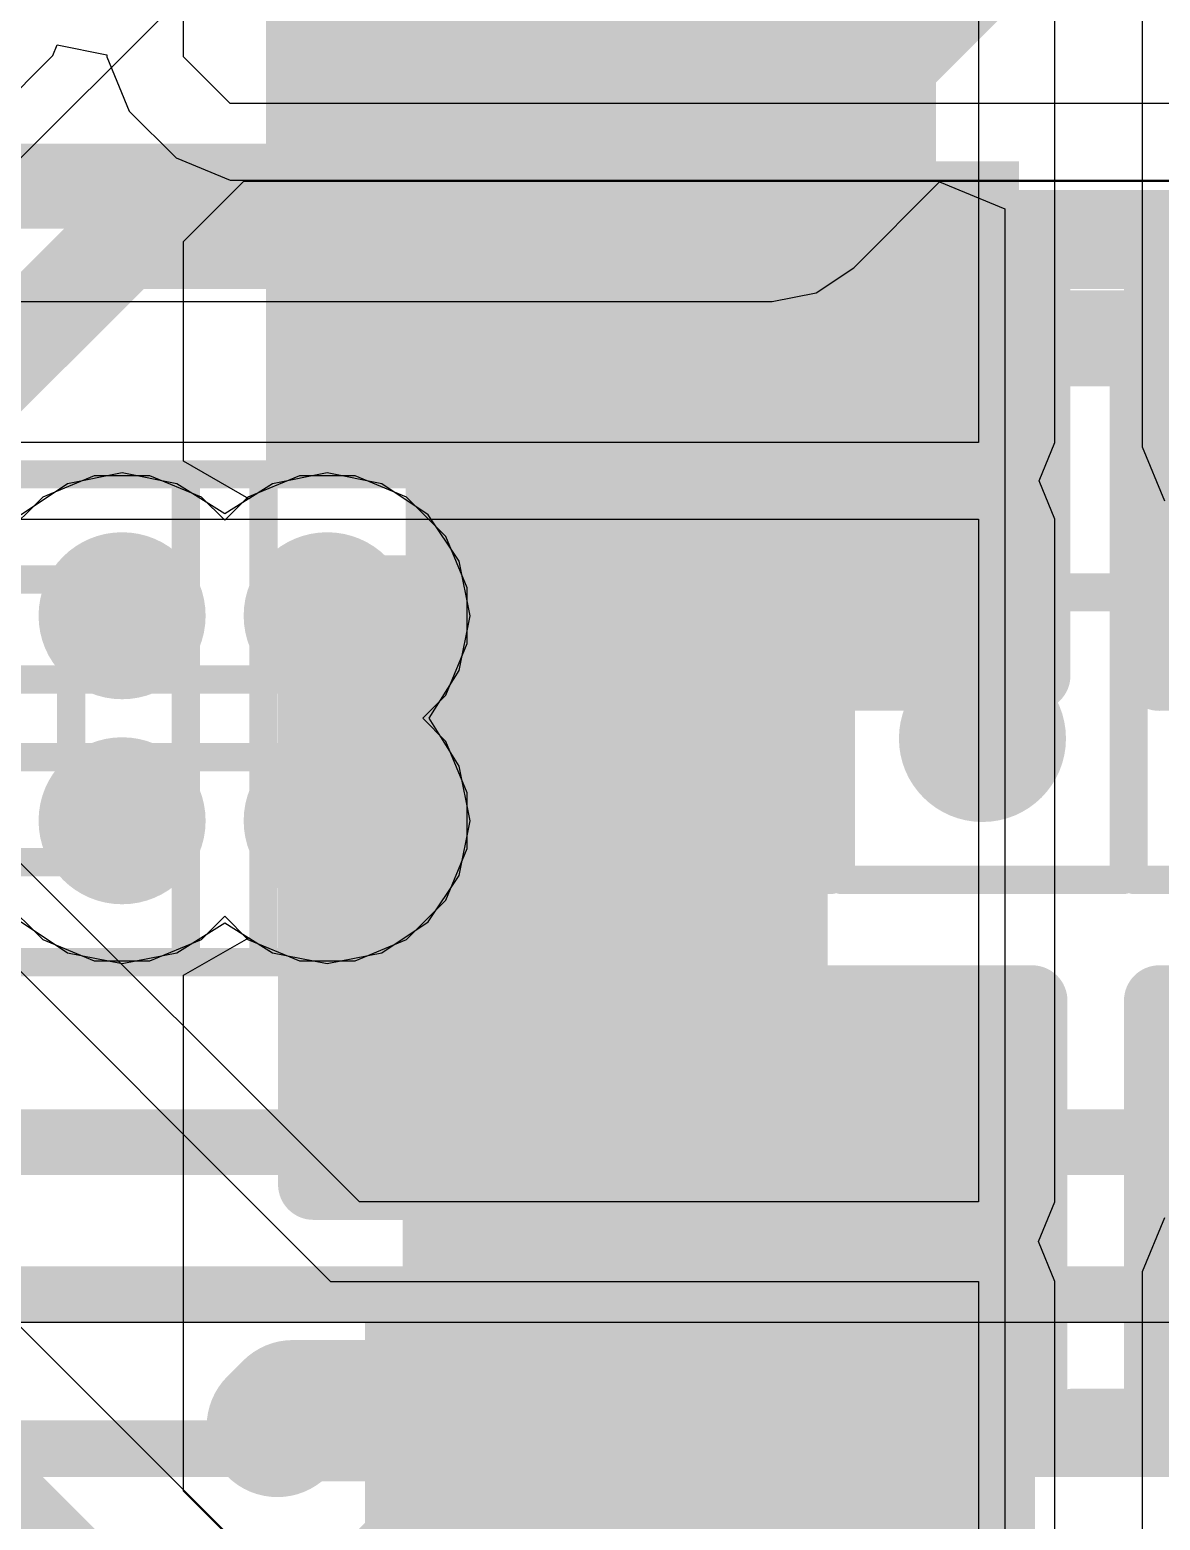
# Model space of a CAD drawing. Header units: inches. Extents: x -6 to 284, y -12 to 154.
# Drawn here: x 43.925 to 45.955, y -2.291 to 0.386 of the extents above; entities that cross this region are included whole.
import ezdxf

# ---------------------------------------------------------------- set-up
doc = ezdxf.new("R2010")
doc.units = ezdxf.units.IN
for name, color, linetype in [('Bottom Layer', 5, 'Continuous'), ('Bottom Overlay', 54, 'Continuous'), ('Bottom Paste', 16, 'Continuous'), ('Bottom Solder', 6, 'Continuous'), ('Drill Drawing', 1, 'Continuous'), ('GND-1', 16, 'Continuous'), ('GND-2', 90, 'Continuous'), ('GND-3', 216, 'Continuous'), ('GND-4', 54, 'Continuous'), ('PWR-1', 156, 'Continuous'), ('PWR-2', 130, 'Continuous'), ('Signal L1', 76, 'Continuous'), ('Signal L2', 6, 'Continuous'), ('Top Layer', 1, 'Continuous'), ('Top Overlay', 2, 'Continuous'), ('Top Paste', 8, 'Continuous'), ('Top Solder', 216, 'Continuous'), ('Via Holes', 16, 'Continuous')]:
    doc.layers.add(name, color=color, linetype=linetype)

# ---------------------------------------------------------------- blocks, each defined once
blk = doc.blocks.new('IND_0806_B_245')
at = {"layer": 'Bottom Layer'}
blk.add_hatch(color=5, dxfattribs=at).paths.add_polyline_path([(0.325, 1), (1.325, 1), (1.325, -1), (0.325, -1)])
at = {"layer": 'Bottom Paste'}
blk.add_hatch(color=16, dxfattribs=at).paths.add_polyline_path([(0.325, 1), (1.325, 1), (1.325, -1), (0.325, -1)])
at = {"layer": 'Bottom Solder'}
blk.add_hatch(color=6, dxfattribs=at).paths.add_polyline_path([(0.2234, 1.1016), (1.4266, 1.1016), (1.4266, -1.1016), (0.2234, -1.1016)])
at = {"layer": 'Bottom Overlay'}
blk.add_lwpolyline([(0.1524, 0.8636, 0.127, 0.127, 0), (-0.127, 0.8636, 0.127, 0.127, 0)], format="xyseb", dxfattribs=at)
for points in [[(-0.1588, 0.8636, 0.0635, 0.0635, 1), (-0.0952, 0.8636, 0.0635, 0.0635, 1)], [(0.1206, 0.8636, 0.0635, 0.0635, 1), (0.1842, 0.8636, 0.0635, 0.0635, 1)]]:
    blk.add_lwpolyline(points, format="xyseb", close=True, dxfattribs=at)
blk = doc.blocks.new('IND_0806_B_246')
at = {"layer": 'Bottom Layer'}
blk.add_hatch(color=5, dxfattribs=at).paths.add_polyline_path([(0.325, 1), (1.325, 1), (1.325, -1), (0.325, -1)])
at = {"layer": 'Bottom Paste'}
blk.add_hatch(color=16, dxfattribs=at).paths.add_polyline_path([(0.325, 1), (1.325, 1), (1.325, -1), (0.325, -1)])
at = {"layer": 'Bottom Solder'}
blk.add_hatch(color=6, dxfattribs=at).paths.add_polyline_path([(0.2234, 1.1016), (1.4266, 1.1016), (1.4266, -1.1016), (0.2234, -1.1016)])
at = {"layer": 'Bottom Overlay'}
blk.add_lwpolyline([(0.1524, -0.8636, 0.127, 0.127, 0), (-0.127, -0.8636, 0.127, 0.127, 0)], format="xyseb", dxfattribs=at)
blk.add_lwpolyline([(0.1206, -0.8636, 0.0635, 0.0635, 1), (0.1842, -0.8636, 0.0635, 0.0635, 1)], format="xyseb", close=True, dxfattribs=at)
blk = doc.blocks.new('C___0603_407')
at = {"layer": 'Top Layer'}
for points in [[(-0.381, 0.4445), (-0.381, -0.4445), (-1.143, -0.4445), (-1.143, 0.4445)], [(1.143, 0.4445), (1.143, -0.4445), (0.381, -0.4445), (0.381, 0.4445)]]:
    blk.add_hatch(color=1, dxfattribs=at).paths.add_polyline_path(points)
at = {"layer": 'Top Paste'}
for points in [[(-0.381, 0.4445), (-0.381, -0.4445), (-1.143, -0.4445), (-1.143, 0.4445)], [(1.143, 0.4445), (1.143, -0.4445), (0.381, -0.4445), (0.381, 0.4445)]]:
    blk.add_hatch(color=8, dxfattribs=at).paths.add_polyline_path(points)
at = {"layer": 'Top Solder'}
for points in [[(-0.321, 0.5045), (-0.321, -0.5045), (-1.203, -0.5045), (-1.203, 0.5045)], [(1.203, 0.5045), (1.203, -0.5045), (0.321, -0.5045), (0.321, 0.5045)]]:
    blk.add_hatch(color=216, dxfattribs=at).paths.add_polyline_path(points)
at = {"layer": 'Top Overlay'}
for points in [[(-1.2446, 0.5334, 0.127, 0.127, 0), (-1.2446, -0.5334, 0.127, 0.127, 0)], [(-1.2446, 0.5334, 0.127, 0.127, 0), (-0.4572, 0.5334, 0.127, 0.127, 0)], [(0.4572, 0.5334, 0.127, 0.127, 0), (1.2446, 0.5334, 0.127, 0.127, 0)], [(1.2446, 0.5334, 0.127, 0.127, 0), (1.2446, -0.5334, 0.127, 0.127, 0)], [(-1.2446, -0.5334, 0.127, 0.127, 0), (-0.4572, -0.5334, 0.127, 0.127, 0)], [(0.4572, -0.5334, 0.127, 0.127, 0), (1.2446, -0.5334, 0.127, 0.127, 0)]]:
    blk.add_lwpolyline(points, format="xyseb", dxfattribs=at)
for points in [[(-1.2764, 0.5334, 0.0635, 0.0635, 1), (-1.2128, 0.5334, 0.0635, 0.0635, 1)], [(-1.2764, 0.5334, 0.0635, 0.0635, 1), (-1.2128, 0.5334, 0.0635, 0.0635, 1)], [(-0.4889, 0.5334, 0.0635, 0.0635, 1), (-0.4254, 0.5334, 0.0635, 0.0635, 1)], [(0.4254, 0.5334, 0.0635, 0.0635, 1), (0.4889, 0.5334, 0.0635, 0.0635, 1)], [(1.2128, 0.5334, 0.0635, 0.0635, 1), (1.2764, 0.5334, 0.0635, 0.0635, 1)], [(1.2128, 0.5334, 0.0635, 0.0635, 1), (1.2764, 0.5334, 0.0635, 0.0635, 1)], [(-1.2764, -0.5334, 0.0635, 0.0635, 1), (-1.2128, -0.5334, 0.0635, 0.0635, 1)], [(-1.2764, -0.5334, 0.0635, 0.0635, 1), (-1.2128, -0.5334, 0.0635, 0.0635, 1)], [(-0.4889, -0.5334, 0.0635, 0.0635, 1), (-0.4254, -0.5334, 0.0635, 0.0635, 1)], [(0.4254, -0.5334, 0.0635, 0.0635, 1), (0.4889, -0.5334, 0.0635, 0.0635, 1)], [(1.2128, -0.5334, 0.0635, 0.0635, 1), (1.2764, -0.5334, 0.0635, 0.0635, 1)], [(1.2128, -0.5334, 0.0635, 0.0635, 1), (1.2764, -0.5334, 0.0635, 0.0635, 1)]]:
    blk.add_lwpolyline(points, format="xyseb", close=True, dxfattribs=at)
blk = doc.blocks.new('C___0603_408')
at = {"layer": 'Top Layer'}
for points in [[(-0.381, 0.4445), (-0.381, -0.4445), (-1.143, -0.4445), (-1.143, 0.4445)], [(1.143, 0.4445), (1.143, -0.4445), (0.381, -0.4445), (0.381, 0.4445)]]:
    blk.add_hatch(color=1, dxfattribs=at).paths.add_polyline_path(points)
at = {"layer": 'Top Paste'}
for points in [[(-0.381, 0.4445), (-0.381, -0.4445), (-1.143, -0.4445), (-1.143, 0.4445)], [(1.143, 0.4445), (1.143, -0.4445), (0.381, -0.4445), (0.381, 0.4445)]]:
    blk.add_hatch(color=8, dxfattribs=at).paths.add_polyline_path(points)
at = {"layer": 'Top Solder'}
for points in [[(-0.321, 0.5045), (-0.321, -0.5045), (-1.203, -0.5045), (-1.203, 0.5045)], [(1.203, 0.5045), (1.203, -0.5045), (0.321, -0.5045), (0.321, 0.5045)]]:
    blk.add_hatch(color=216, dxfattribs=at).paths.add_polyline_path(points)
at = {"layer": 'Top Overlay'}
for points in [[(-0.4572, 0.5334, 0.127, 0.127, 0), (-1.2446, 0.5334, 0.127, 0.127, 0)], [(-1.2446, -0.5334, 0.127, 0.127, 0), (-1.2446, 0.5334, 0.127, 0.127, 0)], [(1.2446, 0.5334, 0.127, 0.127, 0), (0.4572, 0.5334, 0.127, 0.127, 0)], [(1.2446, -0.5334, 0.127, 0.127, 0), (1.2446, 0.5334, 0.127, 0.127, 0)], [(-0.4572, -0.5334, 0.127, 0.127, 0), (-1.2446, -0.5334, 0.127, 0.127, 0)], [(1.2446, -0.5334, 0.127, 0.127, 0), (0.4572, -0.5334, 0.127, 0.127, 0)]]:
    blk.add_lwpolyline(points, format="xyseb", dxfattribs=at)
for points in [[(-1.2764, 0.5334, 0.0635, 0.0635, 1), (-1.2128, 0.5334, 0.0635, 0.0635, 1)], [(-1.2764, 0.5334, 0.0635, 0.0635, 1), (-1.2128, 0.5334, 0.0635, 0.0635, 1)], [(-0.4889, 0.5334, 0.0635, 0.0635, 1), (-0.4254, 0.5334, 0.0635, 0.0635, 1)], [(0.4254, 0.5334, 0.0635, 0.0635, 1), (0.4889, 0.5334, 0.0635, 0.0635, 1)], [(1.2128, 0.5334, 0.0635, 0.0635, 1), (1.2764, 0.5334, 0.0635, 0.0635, 1)], [(1.2128, 0.5334, 0.0635, 0.0635, 1), (1.2764, 0.5334, 0.0635, 0.0635, 1)], [(-1.2764, -0.5334, 0.0635, 0.0635, 1), (-1.2128, -0.5334, 0.0635, 0.0635, 1)], [(-1.2764, -0.5334, 0.0635, 0.0635, 1), (-1.2128, -0.5334, 0.0635, 0.0635, 1)], [(-0.4889, -0.5334, 0.0635, 0.0635, 1), (-0.4254, -0.5334, 0.0635, 0.0635, 1)], [(0.4254, -0.5334, 0.0635, 0.0635, 1), (0.4889, -0.5334, 0.0635, 0.0635, 1)], [(1.2128, -0.5334, 0.0635, 0.0635, 1), (1.2764, -0.5334, 0.0635, 0.0635, 1)], [(1.2128, -0.5334, 0.0635, 0.0635, 1), (1.2764, -0.5334, 0.0635, 0.0635, 1)]]:
    blk.add_lwpolyline(points, format="xyseb", close=True, dxfattribs=at)
blk = doc.blocks.new('C___0603_410')
at = {"layer": 'Top Layer'}
for points in [[(-0.381, 0.4445), (-0.381, -0.4445), (-1.143, -0.4445), (-1.143, 0.4445)], [(1.143, 0.4445), (1.143, -0.4445), (0.381, -0.4445), (0.381, 0.4445)]]:
    blk.add_hatch(color=1, dxfattribs=at).paths.add_polyline_path(points)
at = {"layer": 'Top Paste'}
for points in [[(-0.381, 0.4445), (-0.381, -0.4445), (-1.143, -0.4445), (-1.143, 0.4445)], [(1.143, 0.4445), (1.143, -0.4445), (0.381, -0.4445), (0.381, 0.4445)]]:
    blk.add_hatch(color=8, dxfattribs=at).paths.add_polyline_path(points)
at = {"layer": 'Top Solder'}
for points in [[(-0.321, 0.5045), (-0.321, -0.5045), (-1.203, -0.5045), (-1.203, 0.5045)], [(1.203, 0.5045), (1.203, -0.5045), (0.321, -0.5045), (0.321, 0.5045)]]:
    blk.add_hatch(color=216, dxfattribs=at).paths.add_polyline_path(points)
at = {"layer": 'Top Overlay'}
for points in [[(-0.4572, 0.5334, 0.127, 0.127, 0), (-1.2446, 0.5334, 0.127, 0.127, 0)], [(-1.2446, -0.5334, 0.127, 0.127, 0), (-1.2446, 0.5334, 0.127, 0.127, 0)], [(1.2446, 0.5334, 0.127, 0.127, 0), (0.4572, 0.5334, 0.127, 0.127, 0)], [(1.2446, -0.5334, 0.127, 0.127, 0), (1.2446, 0.5334, 0.127, 0.127, 0)], [(-0.4572, -0.5334, 0.127, 0.127, 0), (-1.2446, -0.5334, 0.127, 0.127, 0)], [(1.2446, -0.5334, 0.127, 0.127, 0), (0.4572, -0.5334, 0.127, 0.127, 0)]]:
    blk.add_lwpolyline(points, format="xyseb", dxfattribs=at)
for points in [[(-1.2764, 0.5334, 0.0635, 0.0635, 1), (-1.2128, 0.5334, 0.0635, 0.0635, 1)], [(-1.2764, 0.5334, 0.0635, 0.0635, 1), (-1.2128, 0.5334, 0.0635, 0.0635, 1)], [(-0.4889, 0.5334, 0.0635, 0.0635, 1), (-0.4254, 0.5334, 0.0635, 0.0635, 1)], [(0.4254, 0.5334, 0.0635, 0.0635, 1), (0.4889, 0.5334, 0.0635, 0.0635, 1)], [(1.2128, 0.5334, 0.0635, 0.0635, 1), (1.2764, 0.5334, 0.0635, 0.0635, 1)], [(1.2128, 0.5334, 0.0635, 0.0635, 1), (1.2764, 0.5334, 0.0635, 0.0635, 1)], [(-1.2764, -0.5334, 0.0635, 0.0635, 1), (-1.2128, -0.5334, 0.0635, 0.0635, 1)], [(-1.2764, -0.5334, 0.0635, 0.0635, 1), (-1.2128, -0.5334, 0.0635, 0.0635, 1)], [(-0.4889, -0.5334, 0.0635, 0.0635, 1), (-0.4254, -0.5334, 0.0635, 0.0635, 1)], [(0.4254, -0.5334, 0.0635, 0.0635, 1), (0.4889, -0.5334, 0.0635, 0.0635, 1)], [(1.2128, -0.5334, 0.0635, 0.0635, 1), (1.2764, -0.5334, 0.0635, 0.0635, 1)], [(1.2128, -0.5334, 0.0635, 0.0635, 1), (1.2764, -0.5334, 0.0635, 0.0635, 1)]]:
    blk.add_lwpolyline(points, format="xyseb", close=True, dxfattribs=at)
blk = doc.blocks.new('C___0603_411')
at = {"layer": 'Top Layer'}
for points in [[(-0.381, 0.4445), (-0.381, -0.4445), (-1.143, -0.4445), (-1.143, 0.4445)], [(1.143, 0.4445), (1.143, -0.4445), (0.381, -0.4445), (0.381, 0.4445)]]:
    blk.add_hatch(color=1, dxfattribs=at).paths.add_polyline_path(points)
at = {"layer": 'Top Paste'}
for points in [[(-0.381, 0.4445), (-0.381, -0.4445), (-1.143, -0.4445), (-1.143, 0.4445)], [(1.143, 0.4445), (1.143, -0.4445), (0.381, -0.4445), (0.381, 0.4445)]]:
    blk.add_hatch(color=8, dxfattribs=at).paths.add_polyline_path(points)
at = {"layer": 'Top Solder'}
for points in [[(-0.321, 0.5045), (-0.321, -0.5045), (-1.203, -0.5045), (-1.203, 0.5045)], [(1.203, 0.5045), (1.203, -0.5045), (0.321, -0.5045), (0.321, 0.5045)]]:
    blk.add_hatch(color=216, dxfattribs=at).paths.add_polyline_path(points)
at = {"layer": 'Top Overlay'}
for points in [[(-1.2446, 0.5334, 0.127, 0.127, 0), (-1.2446, -0.5334, 0.127, 0.127, 0)], [(-1.2446, 0.5334, 0.127, 0.127, 0), (-0.4572, 0.5334, 0.127, 0.127, 0)], [(0.4572, 0.5334, 0.127, 0.127, 0), (1.2446, 0.5334, 0.127, 0.127, 0)], [(1.2446, 0.5334, 0.127, 0.127, 0), (1.2446, -0.5334, 0.127, 0.127, 0)], [(-1.2446, -0.5334, 0.127, 0.127, 0), (-0.4572, -0.5334, 0.127, 0.127, 0)], [(0.4572, -0.5334, 0.127, 0.127, 0), (1.2446, -0.5334, 0.127, 0.127, 0)]]:
    blk.add_lwpolyline(points, format="xyseb", dxfattribs=at)
for points in [[(-1.2764, 0.5334, 0.0635, 0.0635, 1), (-1.2128, 0.5334, 0.0635, 0.0635, 1)], [(-1.2764, 0.5334, 0.0635, 0.0635, 1), (-1.2128, 0.5334, 0.0635, 0.0635, 1)], [(-0.4889, 0.5334, 0.0635, 0.0635, 1), (-0.4254, 0.5334, 0.0635, 0.0635, 1)], [(0.4254, 0.5334, 0.0635, 0.0635, 1), (0.4889, 0.5334, 0.0635, 0.0635, 1)], [(1.2128, 0.5334, 0.0635, 0.0635, 1), (1.2764, 0.5334, 0.0635, 0.0635, 1)], [(1.2128, 0.5334, 0.0635, 0.0635, 1), (1.2764, 0.5334, 0.0635, 0.0635, 1)], [(-1.2764, -0.5334, 0.0635, 0.0635, 1), (-1.2128, -0.5334, 0.0635, 0.0635, 1)], [(-1.2764, -0.5334, 0.0635, 0.0635, 1), (-1.2128, -0.5334, 0.0635, 0.0635, 1)], [(-0.4889, -0.5334, 0.0635, 0.0635, 1), (-0.4254, -0.5334, 0.0635, 0.0635, 1)], [(0.4254, -0.5334, 0.0635, 0.0635, 1), (0.4889, -0.5334, 0.0635, 0.0635, 1)], [(1.2128, -0.5334, 0.0635, 0.0635, 1), (1.2764, -0.5334, 0.0635, 0.0635, 1)], [(1.2128, -0.5334, 0.0635, 0.0635, 1), (1.2764, -0.5334, 0.0635, 0.0635, 1)]]:
    blk.add_lwpolyline(points, format="xyseb", close=True, dxfattribs=at)
blk = doc.blocks.new('C___0603_B_439')
at = {"layer": 'Bottom Layer'}
blk.add_hatch(color=5, dxfattribs=at).paths.add_polyline_path([(-1.143, -0.4445), (-1.143, 0.4445), (-0.381, 0.4445), (-0.381, -0.4445)])
at = {"layer": 'Bottom Paste'}
blk.add_hatch(color=16, dxfattribs=at).paths.add_polyline_path([(-1.143, -0.4445), (-1.143, 0.4445), (-0.381, 0.4445), (-0.381, -0.4445)])
at = {"layer": 'Bottom Solder'}
blk.add_hatch(color=6, dxfattribs=at).paths.add_polyline_path([(-1.203, -0.5045), (-1.203, 0.5045), (-0.321, 0.5045), (-0.321, -0.5045)])
at = {"layer": 'Bottom Overlay'}
for points in [[(-1.2446, 0.5334, 0.127, 0.127, 0), (-0.4572, 0.5334, 0.127, 0.127, 0)], [(-1.2446, -0.5334, 0.127, 0.127, 0), (-1.2446, 0.5334, 0.127, 0.127, 0)], [(-1.2446, -0.5334, 0.127, 0.127, 0), (-0.4572, -0.5334, 0.127, 0.127, 0)]]:
    blk.add_lwpolyline(points, format="xyseb", dxfattribs=at)
for points in [[(-1.2764, 0.5334, 0.0635, 0.0635, 1), (-1.2128, 0.5334, 0.0635, 0.0635, 1)], [(-1.2764, 0.5334, 0.0635, 0.0635, 1), (-1.2128, 0.5334, 0.0635, 0.0635, 1)], [(-0.4889, 0.5334, 0.0635, 0.0635, 1), (-0.4254, 0.5334, 0.0635, 0.0635, 1)], [(-1.2764, -0.5334, 0.0635, 0.0635, 1), (-1.2128, -0.5334, 0.0635, 0.0635, 1)], [(-1.2764, -0.5334, 0.0635, 0.0635, 1), (-1.2128, -0.5334, 0.0635, 0.0635, 1)], [(-0.4889, -0.5334, 0.0635, 0.0635, 1), (-0.4254, -0.5334, 0.0635, 0.0635, 1)]]:
    blk.add_lwpolyline(points, format="xyseb", close=True, dxfattribs=at)

msp = doc.modelspace()

# ---------------------------------------------------------------- hatches: boundary and pattern name
at = {"layer": 'Bottom Layer'}
h = msp.add_hatch(color=5, dxfattribs=at)
edge = h.paths.add_edge_path()
edge.add_arc((44.0906, -0.6667), 0.15, 0, 360)
h = msp.add_hatch(color=5, dxfattribs=at)
edge = h.paths.add_edge_path()
edge.add_arc((44.4589, -0.6667), 0.15, 0, 360)
h = msp.add_hatch(color=5, dxfattribs=at)
edge = h.paths.add_edge_path()
edge.add_arc((44.0906, -1.035), 0.15, 0, 360)
h = msp.add_hatch(color=5, dxfattribs=at)
edge = h.paths.add_edge_path()
edge.add_arc((44.4589, -1.035), 0.15, 0, 360)
at = {"layer": 'GND-1'}
h = msp.add_hatch(color=16, dxfattribs=at)
edge = h.paths.add_edge_path()
edge.add_arc((45.1101, -0.3617), 0.15, 0, 360)
h = msp.add_hatch(color=16, dxfattribs=at)
edge = h.paths.add_edge_path()
edge.add_arc((45.6356, -0.3617), 0.15, 0, 360)
h = msp.add_hatch(color=16, dxfattribs=at)
edge = h.paths.add_edge_path()
edge.add_arc((44.0906, -0.6667), 0.15, 0, 360)
h = msp.add_hatch(color=16, dxfattribs=at)
edge = h.paths.add_edge_path()
edge.add_arc((44.4589, -0.6667), 0.15, 0, 360)
h = msp.add_hatch(color=16, dxfattribs=at)
edge = h.paths.add_edge_path()
edge.add_arc((45.1101, -0.8872), 0.15, 0, 360)
h = msp.add_hatch(color=16, dxfattribs=at)
edge = h.paths.add_edge_path()
edge.add_arc((45.6356, -0.8872), 0.15, 0, 360)
h = msp.add_hatch(color=16, dxfattribs=at)
edge = h.paths.add_edge_path()
edge.add_arc((44.0906, -1.035), 0.15, 0, 360)
h = msp.add_hatch(color=16, dxfattribs=at)
edge = h.paths.add_edge_path()
edge.add_arc((44.4589, -1.035), 0.15, 0, 360)
at = {"layer": 'GND-2'}
h = msp.add_hatch(color=90, dxfattribs=at)
edge = h.paths.add_edge_path()
edge.add_arc((44.0906, -0.6667), 0.15, 0, 360)
h = msp.add_hatch(color=90, dxfattribs=at)
edge = h.paths.add_edge_path()
edge.add_arc((44.4589, -0.6667), 0.15, 0, 360)
h = msp.add_hatch(color=90, dxfattribs=at)
edge = h.paths.add_edge_path()
edge.add_arc((44.0906, -1.035), 0.15, 0, 360)
h = msp.add_hatch(color=90, dxfattribs=at)
edge = h.paths.add_edge_path()
edge.add_arc((44.4589, -1.035), 0.15, 0, 360)
at = {"layer": 'GND-3'}
h = msp.add_hatch(color=216, dxfattribs=at)
edge = h.paths.add_edge_path()
edge.add_arc((44.0906, -0.6667), 0.15, 0, 360)
h = msp.add_hatch(color=216, dxfattribs=at)
edge = h.paths.add_edge_path()
edge.add_arc((44.4589, -0.6667), 0.15, 0, 360)
h = msp.add_hatch(color=216, dxfattribs=at)
edge = h.paths.add_edge_path()
edge.add_arc((44.0906, -1.035), 0.15, 0, 360)
h = msp.add_hatch(color=216, dxfattribs=at)
edge = h.paths.add_edge_path()
edge.add_arc((44.4589, -1.035), 0.15, 0, 360)
at = {"layer": 'GND-4'}
h = msp.add_hatch(color=54, dxfattribs=at)
edge = h.paths.add_edge_path()
edge.add_arc((44.0906, -0.6667), 0.15, 0, 360)
h = msp.add_hatch(color=54, dxfattribs=at)
edge = h.paths.add_edge_path()
edge.add_arc((44.4589, -0.6667), 0.15, 0, 360)
h = msp.add_hatch(color=54, dxfattribs=at)
edge = h.paths.add_edge_path()
edge.add_arc((44.0906, -1.035), 0.15, 0, 360)
h = msp.add_hatch(color=54, dxfattribs=at)
edge = h.paths.add_edge_path()
edge.add_arc((44.4589, -1.035), 0.15, 0, 360)
at = {"layer": 'PWR-1'}
h = msp.add_hatch(color=156, dxfattribs=at)
edge = h.paths.add_edge_path()
edge.add_arc((44.0906, -0.6667), 0.15, 0, 360)
h = msp.add_hatch(color=156, dxfattribs=at)
edge = h.paths.add_edge_path()
edge.add_arc((44.4589, -0.6667), 0.15, 0, 360)
h = msp.add_hatch(color=156, dxfattribs=at)
edge = h.paths.add_edge_path()
edge.add_arc((44.0906, -1.035), 0.15, 0, 360)
h = msp.add_hatch(color=156, dxfattribs=at)
edge = h.paths.add_edge_path()
edge.add_arc((44.4589, -1.035), 0.15, 0, 360)
at = {"layer": 'PWR-2'}
h = msp.add_hatch(color=130, dxfattribs=at)
edge = h.paths.add_edge_path()
edge.add_arc((44.0906, -0.6667), 0.15, 0, 360)
h = msp.add_hatch(color=130, dxfattribs=at)
edge = h.paths.add_edge_path()
edge.add_arc((44.4589, -0.6667), 0.15, 0, 360)
h = msp.add_hatch(color=130, dxfattribs=at)
edge = h.paths.add_edge_path()
edge.add_arc((44.0906, -1.035), 0.15, 0, 360)
h = msp.add_hatch(color=130, dxfattribs=at)
edge = h.paths.add_edge_path()
edge.add_arc((44.4589, -1.035), 0.15, 0, 360)
at = {"layer": 'Signal L1'}
h = msp.add_hatch(color=76, dxfattribs=at)
edge = h.paths.add_edge_path()
edge.add_arc((45.1101, -0.3617), 0.15, 0, 360)
h = msp.add_hatch(color=76, dxfattribs=at)
edge = h.paths.add_edge_path()
edge.add_arc((45.6356, -0.3617), 0.15, 0, 360)
h = msp.add_hatch(color=76, dxfattribs=at)
edge = h.paths.add_edge_path()
edge.add_arc((44.0906, -0.6667), 0.15, 0, 360)
h = msp.add_hatch(color=76, dxfattribs=at)
edge = h.paths.add_edge_path()
edge.add_arc((44.4589, -0.6667), 0.15, 0, 360)
h = msp.add_hatch(color=76, dxfattribs=at)
edge = h.paths.add_edge_path()
edge.add_arc((45.1101, -0.8872), 0.15, 0, 360)
h = msp.add_hatch(color=76, dxfattribs=at)
edge = h.paths.add_edge_path()
edge.add_arc((45.6356, -0.8872), 0.15, 0, 360)
h = msp.add_hatch(color=76, dxfattribs=at)
edge = h.paths.add_edge_path()
edge.add_arc((44.0906, -1.035), 0.15, 0, 360)
h = msp.add_hatch(color=76, dxfattribs=at)
edge = h.paths.add_edge_path()
edge.add_arc((44.4589, -1.035), 0.15, 0, 360)
at = {"layer": 'Signal L2'}
h = msp.add_hatch(color=6, dxfattribs=at)
edge = h.paths.add_edge_path()
edge.add_arc((44.0906, -0.6667), 0.15, 0, 360)
h = msp.add_hatch(color=6, dxfattribs=at)
edge = h.paths.add_edge_path()
edge.add_arc((44.4589, -0.6667), 0.15, 0, 360)
h = msp.add_hatch(color=6, dxfattribs=at)
edge = h.paths.add_edge_path()
edge.add_arc((44.0906, -1.035), 0.15, 0, 360)
h = msp.add_hatch(color=6, dxfattribs=at)
edge = h.paths.add_edge_path()
edge.add_arc((44.4589, -1.035), 0.15, 0, 360)
at = {"layer": 'Top Layer'}
h = msp.add_hatch(color=1, dxfattribs=at)
edge = h.paths.add_edge_path()
edge.add_arc((45.1101, -0.3617), 0.15, 0, 360)
h = msp.add_hatch(color=1, dxfattribs=at)
edge = h.paths.add_edge_path()
edge.add_arc((45.6356, -0.3617), 0.15, 0, 360)
h = msp.add_hatch(color=1, dxfattribs=at)
edge = h.paths.add_edge_path()
edge.add_arc((44.0906, -0.6667), 0.15, 0, 360)
h = msp.add_hatch(color=1, dxfattribs=at)
edge = h.paths.add_edge_path()
edge.add_arc((44.4589, -0.6667), 0.15, 0, 360)
h = msp.add_hatch(color=1, dxfattribs=at)
edge = h.paths.add_edge_path()
edge.add_arc((45.1101, -0.8872), 0.15, 0, 360)
h = msp.add_hatch(color=1, dxfattribs=at)
edge = h.paths.add_edge_path()
edge.add_arc((45.6356, -0.8872), 0.15, 0, 360)
h = msp.add_hatch(color=1, dxfattribs=at)
edge = h.paths.add_edge_path()
edge.add_arc((44.0906, -1.035), 0.15, 0, 360)
h = msp.add_hatch(color=1, dxfattribs=at)
edge = h.paths.add_edge_path()
edge.add_arc((44.4589, -1.035), 0.15, 0, 360)
at = {"layer": 'Via Holes'}
h = msp.add_hatch(color=7, dxfattribs=at)
edge = h.paths.add_edge_path()
edge.add_arc((45.1101, -0.3617), 0.075, 0, 360)
h = msp.add_hatch(color=7, dxfattribs=at)
edge = h.paths.add_edge_path()
edge.add_arc((45.6356, -0.3617), 0.075, 0, 360)
h = msp.add_hatch(color=7, dxfattribs=at)
edge = h.paths.add_edge_path()
edge.add_arc((44.0906, -0.6667), 0.075, 0, 360)
h = msp.add_hatch(color=7, dxfattribs=at)
edge = h.paths.add_edge_path()
edge.add_arc((44.4589, -0.6667), 0.075, 0, 360)
h = msp.add_hatch(color=7, dxfattribs=at)
edge = h.paths.add_edge_path()
edge.add_arc((45.1101, -0.8872), 0.075, 0, 360)
h = msp.add_hatch(color=7, dxfattribs=at)
edge = h.paths.add_edge_path()
edge.add_arc((45.6356, -0.8872), 0.075, 0, 360)
h = msp.add_hatch(color=7, dxfattribs=at)
edge = h.paths.add_edge_path()
edge.add_arc((44.0906, -1.035), 0.075, 0, 360)
h = msp.add_hatch(color=7, dxfattribs=at)
edge = h.paths.add_edge_path()
edge.add_arc((44.4589, -1.035), 0.075, 0, 360)

# ---------------------------------------------------------------- linework, layer by layer
at = {"layer": 'Bottom Layer'}
for p, q in [((45.6283, 1.6723), (45.6283, -0.3557)), ((45.7657, -0.3557), (45.7657, 1.6723)), ((45.9223, 1.6723), (45.9223, -0.3632)), ((43.6095, -0.1432), (44.4505, 0.6977)), ((45.6283, -0.3557), (42.4372, -0.3557)), ((45.7373, -0.4245), (45.7657, -0.3557)), ((45.9223, -0.3632), (45.9626, -0.4604)), ((45.7657, -0.4932), (45.7373, -0.4245)), ((42.4372, -0.4932), (45.6283, -0.4932)), ((45.6283, -0.4932), (45.6283, -1.7198)), ((45.7657, -1.7198), (45.7657, -0.4932)), ((44.4773, -1.6803), (43.893, -1.096)), ((43.7958, -1.1932), (44.3801, -1.7775)), ((44.5453, -2.5813), (43.3772, -1.4132)), ((44.5168, -1.7198), (44.4773, -1.6803)), ((44.4773, -1.6803), (44.4773, -1.6803)), ((45.6283, -1.7198), (44.5168, -1.7198)), ((45.7362, -1.7911), (45.7657, -1.7198)), ((45.9626, -1.7481), (45.9223, -1.8453)), ((44.3801, -1.7775), (44.3801, -1.7775)), ((44.3801, -1.7775), (44.465, -1.8624)), ((45.7657, -1.8624), (45.7362, -1.7911)), ((45.9223, -1.8453), (45.9223, -4.0702)), ((44.465, -1.8624), (44.471, -1.8624)), ((44.471, -1.8624), (45.6283, -1.8624)), ((45.6283, -1.8624), (45.6283, -4.0702)), ((45.7657, -4.0702), (45.7657, -1.8624))]:
    msp.add_line(p, q, dxfattribs=at)
msp.add_lwpolyline([(43.3069, -1.6532, 0.1143, 0.1143, 0), (44.3212, -2.6675, 0.1143, 0.1143, 0)], format="xyseb", dxfattribs=at)
at = {"layer": 'Drill Drawing'}
for points in [[(44.8561, -0.1077, 0.0508, 0.0508, 0), (45.3641, -0.1077, 0.0508, 0.0508, 0)], [(44.8561, -0.6157, 0.0508, 0.0508, 0), (44.8561, -0.1077, 0.0508, 0.0508, 0)], [(45.3641, -0.6157, 0.0508, 0.0508, 0), (45.3641, -0.1077, 0.0508, 0.0508, 0)], [(45.3816, -0.1077, 0.0508, 0.0508, 0), (45.8896, -0.1077, 0.0508, 0.0508, 0)], [(45.3816, -0.6157, 0.0508, 0.0508, 0), (45.3816, -0.1077, 0.0508, 0.0508, 0)], [(45.8896, -0.6157, 0.0508, 0.0508, 0), (45.8896, -0.1077, 0.0508, 0.0508, 0)], [(45.9071, -0.1077, 0.0508, 0.0508, 0), (46.4151, -0.1077, 0.0508, 0.0508, 0)], [(45.9071, -0.6157, 0.0508, 0.0508, 0), (45.9071, -0.1077, 0.0508, 0.0508, 0)], [(43.8366, -0.4127, 0.0508, 0.0508, 0), (44.3446, -0.4127, 0.0508, 0.0508, 0)], [(44.2049, -0.4127, 0.0508, 0.0508, 0), (44.7129, -0.4127, 0.0508, 0.0508, 0)], [(44.2049, -0.9207, 0.0508, 0.0508, 0), (44.2049, -0.4127, 0.0508, 0.0508, 0)], [(44.3446, -0.9207, 0.0508, 0.0508, 0), (44.3446, -0.4127, 0.0508, 0.0508, 0)], [(44.7129, -0.9207, 0.0508, 0.0508, 0), (44.7129, -0.4127, 0.0508, 0.0508, 0)], [(43.4912, -0.6016, 0.0508, 0.0508, 0), (43.9992, -0.6016, 0.0508, 0.0508, 0)], [(43.9992, -1.1096, 0.0508, 0.0508, 0), (43.9992, -0.6016, 0.0508, 0.0508, 0)], [(44.8561, -0.6157, 0.0508, 0.0508, 0), (45.3641, -0.6157, 0.0508, 0.0508, 0)], [(44.8561, -0.6332, 0.0508, 0.0508, 0), (45.3641, -0.6332, 0.0508, 0.0508, 0)], [(44.8561, -1.1412, 0.0508, 0.0508, 0), (44.8561, -0.6332, 0.0508, 0.0508, 0)], [(45.3641, -1.1412, 0.0508, 0.0508, 0), (45.3641, -0.6332, 0.0508, 0.0508, 0)], [(45.3816, -0.6157, 0.0508, 0.0508, 0), (45.8896, -0.6157, 0.0508, 0.0508, 0)], [(45.3816, -0.6332, 0.0508, 0.0508, 0), (45.8896, -0.6332, 0.0508, 0.0508, 0)], [(45.3816, -1.1412, 0.0508, 0.0508, 0), (45.3816, -0.6332, 0.0508, 0.0508, 0)], [(45.8896, -1.1412, 0.0508, 0.0508, 0), (45.8896, -0.6332, 0.0508, 0.0508, 0)], [(45.9071, -0.6157, 0.0508, 0.0508, 0), (46.4151, -0.6157, 0.0508, 0.0508, 0)], [(45.9071, -0.6332, 0.0508, 0.0508, 0), (46.4151, -0.6332, 0.0508, 0.0508, 0)], [(45.9071, -1.1412, 0.0508, 0.0508, 0), (45.9071, -0.6332, 0.0508, 0.0508, 0)], [(43.8366, -0.781, 0.0508, 0.0508, 0), (44.3446, -0.781, 0.0508, 0.0508, 0)], [(44.2049, -0.781, 0.0508, 0.0508, 0), (44.7129, -0.781, 0.0508, 0.0508, 0)], [(44.2049, -1.289, 0.0508, 0.0508, 0), (44.2049, -0.781, 0.0508, 0.0508, 0)], [(44.3446, -1.289, 0.0508, 0.0508, 0), (44.3446, -0.781, 0.0508, 0.0508, 0)], [(44.7129, -1.289, 0.0508, 0.0508, 0), (44.7129, -0.781, 0.0508, 0.0508, 0)], [(43.8366, -0.9207, 0.0508, 0.0508, 0), (44.3446, -0.9207, 0.0508, 0.0508, 0)], [(44.2049, -0.9207, 0.0508, 0.0508, 0), (44.7129, -0.9207, 0.0508, 0.0508, 0)], [(43.4912, -1.1096, 0.0508, 0.0508, 0), (43.9992, -1.1096, 0.0508, 0.0508, 0)], [(44.8561, -1.1412, 0.0508, 0.0508, 0), (45.3641, -1.1412, 0.0508, 0.0508, 0)], [(45.3816, -1.1412, 0.0508, 0.0508, 0), (45.8896, -1.1412, 0.0508, 0.0508, 0)], [(45.9071, -1.1412, 0.0508, 0.0508, 0), (46.4151, -1.1412, 0.0508, 0.0508, 0)], [(43.8366, -1.289, 0.0508, 0.0508, 0), (44.3446, -1.289, 0.0508, 0.0508, 0)], [(44.2049, -1.289, 0.0508, 0.0508, 0), (44.7129, -1.289, 0.0508, 0.0508, 0)]]:
    msp.add_lwpolyline(points, format="xyseb", dxfattribs=at)
for points in [[(44.8434, -0.1077, 0.0254, 0.0254, 1), (44.8688, -0.1077, 0.0254, 0.0254, 1)], [(44.8434, -0.1077, 0.0254, 0.0254, 1), (44.8688, -0.1077, 0.0254, 0.0254, 1)], [(45.3514, -0.1077, 0.0254, 0.0254, 1), (45.3768, -0.1077, 0.0254, 0.0254, 1)], [(45.3514, -0.1077, 0.0254, 0.0254, 1), (45.3768, -0.1077, 0.0254, 0.0254, 1)], [(45.3689, -0.1077, 0.0254, 0.0254, 1), (45.3943, -0.1077, 0.0254, 0.0254, 1)], [(45.3689, -0.1077, 0.0254, 0.0254, 1), (45.3943, -0.1077, 0.0254, 0.0254, 1)], [(45.8769, -0.1077, 0.0254, 0.0254, 1), (45.9023, -0.1077, 0.0254, 0.0254, 1)], [(45.8769, -0.1077, 0.0254, 0.0254, 1), (45.9023, -0.1077, 0.0254, 0.0254, 1)], [(45.8944, -0.1077, 0.0254, 0.0254, 1), (45.9198, -0.1077, 0.0254, 0.0254, 1)], [(45.8944, -0.1077, 0.0254, 0.0254, 1), (45.9198, -0.1077, 0.0254, 0.0254, 1)], [(44.1922, -0.4127, 0.0254, 0.0254, 1), (44.2176, -0.4127, 0.0254, 0.0254, 1)], [(44.1922, -0.4127, 0.0254, 0.0254, 1), (44.2176, -0.4127, 0.0254, 0.0254, 1)], [(44.3319, -0.4127, 0.0254, 0.0254, 1), (44.3573, -0.4127, 0.0254, 0.0254, 1)], [(44.3319, -0.4127, 0.0254, 0.0254, 1), (44.3573, -0.4127, 0.0254, 0.0254, 1)], [(44.7002, -0.4127, 0.0254, 0.0254, 1), (44.7256, -0.4127, 0.0254, 0.0254, 1)], [(44.7002, -0.4127, 0.0254, 0.0254, 1), (44.7256, -0.4127, 0.0254, 0.0254, 1)], [(43.9865, -0.6016, 0.0254, 0.0254, 1), (44.0119, -0.6016, 0.0254, 0.0254, 1)], [(43.9865, -0.6016, 0.0254, 0.0254, 1), (44.0119, -0.6016, 0.0254, 0.0254, 1)], [(44.8434, -0.6157, 0.0254, 0.0254, 1), (44.8688, -0.6157, 0.0254, 0.0254, 1)], [(44.8434, -0.6157, 0.0254, 0.0254, 1), (44.8688, -0.6157, 0.0254, 0.0254, 1)], [(44.8434, -0.6332, 0.0254, 0.0254, 1), (44.8688, -0.6332, 0.0254, 0.0254, 1)], [(44.8434, -0.6332, 0.0254, 0.0254, 1), (44.8688, -0.6332, 0.0254, 0.0254, 1)], [(45.3514, -0.6157, 0.0254, 0.0254, 1), (45.3768, -0.6157, 0.0254, 0.0254, 1)], [(45.3514, -0.6157, 0.0254, 0.0254, 1), (45.3768, -0.6157, 0.0254, 0.0254, 1)], [(45.3514, -0.6332, 0.0254, 0.0254, 1), (45.3768, -0.6332, 0.0254, 0.0254, 1)], [(45.3514, -0.6332, 0.0254, 0.0254, 1), (45.3768, -0.6332, 0.0254, 0.0254, 1)], [(45.3689, -0.6157, 0.0254, 0.0254, 1), (45.3943, -0.6157, 0.0254, 0.0254, 1)], [(45.3689, -0.6157, 0.0254, 0.0254, 1), (45.3943, -0.6157, 0.0254, 0.0254, 1)], [(45.3689, -0.6332, 0.0254, 0.0254, 1), (45.3943, -0.6332, 0.0254, 0.0254, 1)], [(45.3689, -0.6332, 0.0254, 0.0254, 1), (45.3943, -0.6332, 0.0254, 0.0254, 1)], [(45.8769, -0.6157, 0.0254, 0.0254, 1), (45.9023, -0.6157, 0.0254, 0.0254, 1)], [(45.8769, -0.6157, 0.0254, 0.0254, 1), (45.9023, -0.6157, 0.0254, 0.0254, 1)], [(45.8769, -0.6332, 0.0254, 0.0254, 1), (45.9023, -0.6332, 0.0254, 0.0254, 1)], [(45.8769, -0.6332, 0.0254, 0.0254, 1), (45.9023, -0.6332, 0.0254, 0.0254, 1)], [(45.8944, -0.6157, 0.0254, 0.0254, 1), (45.9198, -0.6157, 0.0254, 0.0254, 1)], [(45.8944, -0.6157, 0.0254, 0.0254, 1), (45.9198, -0.6157, 0.0254, 0.0254, 1)], [(45.8944, -0.6332, 0.0254, 0.0254, 1), (45.9198, -0.6332, 0.0254, 0.0254, 1)], [(45.8944, -0.6332, 0.0254, 0.0254, 1), (45.9198, -0.6332, 0.0254, 0.0254, 1)], [(44.1922, -0.781, 0.0254, 0.0254, 1), (44.2176, -0.781, 0.0254, 0.0254, 1)], [(44.1922, -0.781, 0.0254, 0.0254, 1), (44.2176, -0.781, 0.0254, 0.0254, 1)], [(44.3319, -0.781, 0.0254, 0.0254, 1), (44.3573, -0.781, 0.0254, 0.0254, 1)], [(44.3319, -0.781, 0.0254, 0.0254, 1), (44.3573, -0.781, 0.0254, 0.0254, 1)], [(44.7002, -0.781, 0.0254, 0.0254, 1), (44.7256, -0.781, 0.0254, 0.0254, 1)], [(44.7002, -0.781, 0.0254, 0.0254, 1), (44.7256, -0.781, 0.0254, 0.0254, 1)], [(44.1922, -0.9207, 0.0254, 0.0254, 1), (44.2176, -0.9207, 0.0254, 0.0254, 1)], [(44.1922, -0.9207, 0.0254, 0.0254, 1), (44.2176, -0.9207, 0.0254, 0.0254, 1)], [(44.3319, -0.9207, 0.0254, 0.0254, 1), (44.3573, -0.9207, 0.0254, 0.0254, 1)], [(44.3319, -0.9207, 0.0254, 0.0254, 1), (44.3573, -0.9207, 0.0254, 0.0254, 1)], [(44.7002, -0.9207, 0.0254, 0.0254, 1), (44.7256, -0.9207, 0.0254, 0.0254, 1)], [(44.7002, -0.9207, 0.0254, 0.0254, 1), (44.7256, -0.9207, 0.0254, 0.0254, 1)], [(43.9865, -1.1096, 0.0254, 0.0254, 1), (44.0119, -1.1096, 0.0254, 0.0254, 1)], [(43.9865, -1.1096, 0.0254, 0.0254, 1), (44.0119, -1.1096, 0.0254, 0.0254, 1)], [(44.8434, -1.1412, 0.0254, 0.0254, 1), (44.8688, -1.1412, 0.0254, 0.0254, 1)], [(44.8434, -1.1412, 0.0254, 0.0254, 1), (44.8688, -1.1412, 0.0254, 0.0254, 1)], [(45.3514, -1.1412, 0.0254, 0.0254, 1), (45.3768, -1.1412, 0.0254, 0.0254, 1)], [(45.3514, -1.1412, 0.0254, 0.0254, 1), (45.3768, -1.1412, 0.0254, 0.0254, 1)], [(45.3689, -1.1412, 0.0254, 0.0254, 1), (45.3943, -1.1412, 0.0254, 0.0254, 1)], [(45.3689, -1.1412, 0.0254, 0.0254, 1), (45.3943, -1.1412, 0.0254, 0.0254, 1)], [(45.8769, -1.1412, 0.0254, 0.0254, 1), (45.9023, -1.1412, 0.0254, 0.0254, 1)], [(45.8769, -1.1412, 0.0254, 0.0254, 1), (45.9023, -1.1412, 0.0254, 0.0254, 1)], [(45.8944, -1.1412, 0.0254, 0.0254, 1), (45.9198, -1.1412, 0.0254, 0.0254, 1)], [(45.8944, -1.1412, 0.0254, 0.0254, 1), (45.9198, -1.1412, 0.0254, 0.0254, 1)], [(44.1922, -1.289, 0.0254, 0.0254, 1), (44.2176, -1.289, 0.0254, 0.0254, 1)], [(44.1922, -1.289, 0.0254, 0.0254, 1), (44.2176, -1.289, 0.0254, 0.0254, 1)], [(44.3319, -1.289, 0.0254, 0.0254, 1), (44.3573, -1.289, 0.0254, 0.0254, 1)], [(44.3319, -1.289, 0.0254, 0.0254, 1), (44.3573, -1.289, 0.0254, 0.0254, 1)], [(44.7002, -1.289, 0.0254, 0.0254, 1), (44.7256, -1.289, 0.0254, 0.0254, 1)], [(44.7002, -1.289, 0.0254, 0.0254, 1), (44.7256, -1.289, 0.0254, 0.0254, 1)]]:
    msp.add_lwpolyline(points, format="xyseb", close=True, dxfattribs=at)
at = {"layer": 'GND-1'}
for p, q in [((44.0406, -0.4151), (43.9481, -0.4534)), ((44.1407, -0.4151), (44.0406, -0.4151)), ((44.2331, -0.4534), (44.1407, -0.4151)), ((44.4089, -0.4151), (44.3164, -0.4534)), ((44.509, -0.4151), (44.4089, -0.4151)), ((44.6014, -0.4534), (44.509, -0.4151)), ((43.9481, -0.4534), (43.8773, -0.5242)), ((44.2748, -0.495), (44.2331, -0.4534)), ((44.3164, -0.4534), (44.2748, -0.495)), ((44.6722, -0.5242), (44.6014, -0.4534)), ((44.7105, -0.6166), (44.6722, -0.5242)), ((44.7105, -0.7167), (44.7105, -0.6166)), ((44.6722, -0.8092), (44.7105, -0.7167)), ((44.6306, -0.8508), (44.6722, -0.8092)), ((44.6722, -0.8925), (44.6306, -0.8508)), ((44.7105, -0.9849), (44.6722, -0.8925)), ((44.7105, -1.085), (44.7105, -0.9849)), ((44.6722, -1.1775), (44.7105, -1.085)), ((43.8773, -1.1775), (43.9481, -1.2483)), ((44.6014, -1.2483), (44.6722, -1.1775)), ((44.2331, -1.2483), (44.2748, -1.2066)), ((44.2748, -1.2066), (44.3164, -1.2483)), ((43.9481, -1.2483), (44.0406, -1.2866)), ((44.1407, -1.2866), (44.2331, -1.2483)), ((44.3164, -1.2483), (44.4089, -1.2866)), ((44.509, -1.2866), (44.6014, -1.2483)), ((44.0406, -1.2866), (44.1407, -1.2866)), ((44.4089, -1.2866), (44.509, -1.2866))]:
    msp.add_line(p, q, dxfattribs=at)
at = {"layer": 'GND-2'}
for p, q in [((44.0406, -0.4151), (43.9481, -0.4534)), ((44.1407, -0.4151), (44.0406, -0.4151)), ((44.2331, -0.4534), (44.1407, -0.4151)), ((44.4089, -0.4151), (44.3164, -0.4534)), ((44.509, -0.4151), (44.4089, -0.4151)), ((44.6014, -0.4534), (44.509, -0.4151)), ((43.9481, -0.4534), (43.8773, -0.5242)), ((44.2748, -0.495), (44.2331, -0.4534)), ((44.3164, -0.4534), (44.2748, -0.495)), ((44.6722, -0.5242), (44.6014, -0.4534)), ((44.7105, -0.6166), (44.6722, -0.5242)), ((44.7105, -0.7167), (44.7105, -0.6166)), ((44.6722, -0.8092), (44.7105, -0.7167)), ((44.6306, -0.8508), (44.6722, -0.8092)), ((44.6722, -0.8925), (44.6306, -0.8508)), ((44.7105, -0.9849), (44.6722, -0.8925)), ((44.7105, -1.085), (44.7105, -0.9849)), ((44.6722, -1.1775), (44.7105, -1.085)), ((43.8773, -1.1775), (43.9481, -1.2483)), ((44.6014, -1.2483), (44.6722, -1.1775)), ((44.2331, -1.2483), (44.2748, -1.2066)), ((44.2748, -1.2066), (44.3164, -1.2483)), ((43.9481, -1.2483), (44.0406, -1.2866)), ((44.1407, -1.2866), (44.2331, -1.2483)), ((44.3164, -1.2483), (44.4089, -1.2866)), ((44.509, -1.2866), (44.6014, -1.2483)), ((44.0406, -1.2866), (44.1407, -1.2866)), ((44.4089, -1.2866), (44.509, -1.2866))]:
    msp.add_line(p, q, dxfattribs=at)
at = {"layer": 'GND-3'}
for p, q in [((44.0406, -0.4151), (43.9481, -0.4534)), ((44.1407, -0.4151), (44.0406, -0.4151)), ((44.2331, -0.4534), (44.1407, -0.4151)), ((44.4089, -0.4151), (44.3164, -0.4534)), ((44.509, -0.4151), (44.4089, -0.4151)), ((44.6014, -0.4534), (44.509, -0.4151)), ((43.9481, -0.4534), (43.8773, -0.5242)), ((44.2748, -0.495), (44.2331, -0.4534)), ((44.3164, -0.4534), (44.2748, -0.495)), ((44.6722, -0.5242), (44.6014, -0.4534)), ((44.7105, -0.6166), (44.6722, -0.5242)), ((44.7105, -0.7167), (44.7105, -0.6166)), ((44.6722, -0.8092), (44.7105, -0.7167)), ((44.6306, -0.8508), (44.6722, -0.8092)), ((44.6722, -0.8925), (44.6306, -0.8508)), ((44.7105, -0.9849), (44.6722, -0.8925)), ((44.7105, -1.085), (44.7105, -0.9849)), ((44.6722, -1.1775), (44.7105, -1.085)), ((43.8773, -1.1775), (43.9481, -1.2483)), ((44.6014, -1.2483), (44.6722, -1.1775)), ((44.2331, -1.2483), (44.2748, -1.2066)), ((44.2748, -1.2066), (44.3164, -1.2483)), ((43.9481, -1.2483), (44.0406, -1.2866)), ((44.1407, -1.2866), (44.2331, -1.2483)), ((44.3164, -1.2483), (44.4089, -1.2866)), ((44.509, -1.2866), (44.6014, -1.2483)), ((44.0406, -1.2866), (44.1407, -1.2866)), ((44.4089, -1.2866), (44.509, -1.2866))]:
    msp.add_line(p, q, dxfattribs=at)
at = {"layer": 'GND-4'}
for p, q in [((44.0406, -0.4151), (43.9481, -0.4534)), ((44.1407, -0.4151), (44.0406, -0.4151)), ((44.2331, -0.4534), (44.1407, -0.4151)), ((44.4089, -0.4151), (44.3164, -0.4534)), ((44.509, -0.4151), (44.4089, -0.4151)), ((44.6014, -0.4534), (44.509, -0.4151)), ((43.9481, -0.4534), (43.8773, -0.5242)), ((44.2748, -0.495), (44.2331, -0.4534)), ((44.3164, -0.4534), (44.2748, -0.495)), ((44.6722, -0.5242), (44.6014, -0.4534)), ((44.7105, -0.6166), (44.6722, -0.5242)), ((44.7105, -0.7167), (44.7105, -0.6166)), ((44.6722, -0.8092), (44.7105, -0.7167)), ((44.6306, -0.8508), (44.6722, -0.8092)), ((44.6722, -0.8925), (44.6306, -0.8508)), ((44.7105, -0.9849), (44.6722, -0.8925)), ((44.7105, -1.085), (44.7105, -0.9849)), ((44.6722, -1.1775), (44.7105, -1.085)), ((43.8773, -1.1775), (43.9481, -1.2483)), ((44.6014, -1.2483), (44.6722, -1.1775)), ((44.2331, -1.2483), (44.2748, -1.2066)), ((44.2748, -1.2066), (44.3164, -1.2483)), ((43.9481, -1.2483), (44.0406, -1.2866)), ((44.1407, -1.2866), (44.2331, -1.2483)), ((44.3164, -1.2483), (44.4089, -1.2866)), ((44.509, -1.2866), (44.6014, -1.2483)), ((44.0406, -1.2866), (44.1407, -1.2866)), ((44.4089, -1.2866), (44.509, -1.2866))]:
    msp.add_line(p, q, dxfattribs=at)
at = {"layer": 'PWR-1'}
for p, q in [((45.4044, -0.0415), (45.5585, 0.1126)), ((45.5585, 0.1126), (45.6759, 0.064)), ((45.6759, 0.064), (45.6759, -4.3948)), ((45.3372, -0.0864), (45.4044, -0.0415)), ((43.6015, -0.1022), (45.2579, -0.1022)), ((45.2579, -0.1022), (45.3372, -0.0864)), ((45.2579, -0.1022), (45.2579, -0.1022)), ((44.0906, -0.4101), (43.9924, -0.4297)), ((44.1888, -0.4297), (44.0906, -0.4101)), ((44.4589, -0.4101), (44.3607, -0.4297)), ((44.5571, -0.4297), (44.4589, -0.4101)), ((43.9924, -0.4297), (43.9092, -0.4853)), ((44.2748, -0.4836), (44.1888, -0.4297)), ((44.3607, -0.4297), (44.2748, -0.4836)), ((44.6403, -0.4853), (44.5571, -0.4297)), ((44.6959, -0.5685), (44.6403, -0.4853)), ((44.7154, -0.6667), (44.6959, -0.5685)), ((44.6959, -0.7648), (44.7154, -0.6667)), ((44.642, -0.8508), (44.6959, -0.7648)), ((44.6959, -0.9368), (44.642, -0.8508)), ((44.7154, -1.035), (44.6959, -0.9368)), ((44.6959, -1.1331), (44.7154, -1.035)), ((44.6403, -1.2164), (44.6959, -1.1331)), ((43.9092, -1.2164), (43.9924, -1.272)), ((44.1888, -1.272), (44.2748, -1.2181)), ((44.2748, -1.2181), (44.3607, -1.272)), ((44.5571, -1.272), (44.6403, -1.2164)), ((43.9924, -1.272), (44.0906, -1.2915)), ((44.0906, -1.2915), (44.1888, -1.272)), ((44.3607, -1.272), (44.4589, -1.2915)), ((44.4589, -1.2915), (44.5571, -1.272))]:
    msp.add_line(p, q, dxfattribs=at)
for points in [[(45.2579, 0.105, 0.1524, 0.1524, 0), (45.6165, 0.4636, 0.1524, 0.1524, 0)], [(43.4587, 0.105, 0.1524, 0.1524, 0), (45.2579, 0.105, 0.1524, 0.1524, 0)]]:
    msp.add_lwpolyline(points, format="xyseb", dxfattribs=at)
msp.add_lwpolyline([(45.2198, 0.105, 0.0762, 0.0762, 1), (45.296, 0.105, 0.0762, 0.0762, 1)], format="xyseb", close=True, dxfattribs=at)
msp.add_lwpolyline([(45.2198, 0.105, 0.0762, 0.0762, 1), (45.296, 0.105, 0.0762, 0.0762, 1)], format="xyseb", close=True, dxfattribs=at)
at = {"layer": 'PWR-2'}
msp.add_line((52.7046, -1.9366), (43.0214, -1.9366), dxfattribs=at)
for points in [[(43.1128, -3.7839, 0.1041, 0.1041, 0), (44.7349, -2.1618, 0.1041, 0.1041, 0)], [(44.7349, -2.1618, 0.1041, 0.1041, 0), (53.5386, -2.1618, 0.1041, 0.1041, 0)]]:
    msp.add_lwpolyline(points, format="xyseb", dxfattribs=at)
msp.add_lwpolyline([(44.7089, -2.1618, 0.0521, 0.0521, 1), (44.761, -2.1618, 0.0521, 0.0521, 1)], format="xyseb", close=True, dxfattribs=at)
msp.add_lwpolyline([(44.7089, -2.1618, 0.0521, 0.0521, 1), (44.761, -2.1618, 0.0521, 0.0521, 1)], format="xyseb", close=True, dxfattribs=at)
at = {"layer": 'Signal L1'}
for points in [[(43.1978, -0.8856, 0.1778, 0.1778, 0), (44.0924, 0.009, 0.1778, 0.1778, 0)], [(44.0924, 0.009, 0.1778, 0.1778, 0), (50.5719, 0.009, 0.1778, 0.1778, 0)], [(33.0967, -1.6206, 0.1016, 0.1016, 0), (49.8655, -1.6206, 0.1016, 0.1016, 0)], [(32.935, -1.8865, 0.1016, 0.1016, 0), (49.9624, -1.8865, 0.1016, 0.1016, 0)], [(32.7838, -2.163, 0.1016, 0.1016, 0), (50.0721, -2.163, 0.1016, 0.1016, 0)]]:
    msp.add_lwpolyline(points, format="xyseb", dxfattribs=at)
msp.add_lwpolyline([(44.048, 0.009, 0.0889, 0.0889, 1), (44.1369, 0.009, 0.0889, 0.0889, 1)], format="xyseb", close=True, dxfattribs=at)
msp.add_lwpolyline([(44.048, 0.009, 0.0889, 0.0889, 1), (44.1369, 0.009, 0.0889, 0.0889, 1)], format="xyseb", close=True, dxfattribs=at)
at = {"layer": 'Signal L2'}
for points in [[(33.3691, -1.5979, 0.0889, 0.0889, 0), (48.0882, -1.5979, 0.0889, 0.0889, 0)], [(33.3691, -1.89, 0.0889, 0.0889, 0), (48.0882, -1.89, 0.0889, 0.0889, 0)]]:
    msp.add_lwpolyline(points, format="xyseb", dxfattribs=at)
at = {"layer": 'Top Layer'}
for p, q in [((44.2007, 0.3372), (44.2007, 1.7027)), ((43.9665, 0.34), (43.9743, 0.3588)), ((43.9743, 0.3588), (44.0632, 0.3411)), ((43.7756, 0.149), (43.9665, 0.34)), ((44.0632, 0.3411), (44.0632, 0.3372)), ((44.0632, 0.3372), (44.1035, 0.24)), ((44.2847, 0.2532), (44.2007, 0.3372)), ((46.9009, 0.2532), (44.2847, 0.2532)), ((44.1035, 0.24), (44.1875, 0.156)), ((44.1875, 0.156), (44.2847, 0.1157)), ((44.2007, 0.0053), (44.3091, 0.1138)), ((44.2847, 0.1157), (44.2847, 0.1157)), ((44.2847, 0.1157), (46.9009, 0.1157)), ((44.3091, 0.1138), (46.9141, 0.1138)), ((44.2007, -0.3891), (44.2007, 0.0053)), ((44.3181, -0.4564), (44.2007, -0.3891)), ((44.0406, -0.4151), (43.9481, -0.4534)), ((44.1407, -0.4151), (44.0406, -0.4151)), ((44.2331, -0.4534), (44.1407, -0.4151)), ((44.4089, -0.4151), (44.3164, -0.4534)), ((44.4589, -0.4101), (44.3607, -0.4297)), ((44.509, -0.4151), (44.4089, -0.4151)), ((44.5571, -0.4297), (44.4589, -0.4101)), ((44.6014, -0.4534), (44.509, -0.4151)), ((43.9481, -0.4534), (43.8773, -0.5242)), ((44.2748, -0.495), (44.2331, -0.4534)), ((44.3164, -0.4534), (44.2748, -0.495)), ((44.3607, -0.4297), (44.3181, -0.4564)), ((44.6403, -0.4853), (44.5571, -0.4297)), ((44.6722, -0.5242), (44.6014, -0.4534)), ((44.6959, -0.5685), (44.6403, -0.4853)), ((44.7105, -0.6166), (44.6722, -0.5242)), ((44.7154, -0.6667), (44.6959, -0.5685)), ((44.7105, -0.7167), (44.7105, -0.6166)), ((44.6959, -0.7648), (44.7154, -0.6667)), ((44.6722, -0.8092), (44.7105, -0.7167)), ((44.642, -0.8508), (44.6959, -0.7648)), ((44.6306, -0.8508), (44.6722, -0.8092)), ((44.6722, -0.8925), (44.6306, -0.8508)), ((44.6959, -0.9368), (44.642, -0.8508)), ((44.7105, -0.9849), (44.6722, -0.8925)), ((44.7154, -1.035), (44.6959, -0.9368)), ((44.7105, -1.085), (44.7105, -0.9849)), ((44.6959, -1.1331), (44.7154, -1.035)), ((44.6722, -1.1775), (44.7105, -1.085)), ((44.6403, -1.2164), (44.6959, -1.1331)), ((43.8773, -1.1775), (43.9481, -1.2483)), ((44.6014, -1.2483), (44.6722, -1.1775)), ((44.2331, -1.2483), (44.2748, -1.2066)), ((44.2748, -1.2066), (44.3164, -1.2483)), ((44.5571, -1.272), (44.6403, -1.2164)), ((43.9481, -1.2483), (44.0406, -1.2866)), ((44.1407, -1.2866), (44.2331, -1.2483)), ((44.2007, -1.3125), (44.3181, -1.2453)), ((44.3164, -1.2483), (44.4089, -1.2866)), ((44.3181, -1.2453), (44.3607, -1.272)), ((44.509, -1.2866), (44.6014, -1.2483)), ((44.3607, -1.272), (44.4589, -1.2915)), ((44.4589, -1.2915), (44.5571, -1.272)), ((44.0406, -1.2866), (44.1407, -1.2866)), ((44.4089, -1.2866), (44.509, -1.2866)), ((44.2007, -2.2391), (44.2007, -1.3125)), ((44.3754, -2.4138), (44.2007, -2.2391))]:
    msp.add_line(p, q, dxfattribs=at)
for points in [[(44.5817, -2.0948, 0.254, 0.254, 0), (44.8357, -1.8408, 0.254, 0.254, 0)], [(44.3694, -2.123, 0.254, 0.254, 0), (44.3976, -2.0948, 0.254, 0.254, 0)], [(44.3976, -2.0948, 0.254, 0.254, 0), (44.5817, -2.0948, 0.254, 0.254, 0)]]:
    msp.add_lwpolyline(points, format="xyseb", dxfattribs=at)
for points in [[(44.7722, -1.8408, 0.127, 0.127, 1), (44.8992, -1.8408, 0.127, 0.127, 1)], [(44.3341, -2.0948, 0.127, 0.127, 1), (44.4611, -2.0948, 0.127, 0.127, 1)], [(44.3341, -2.0948, 0.127, 0.127, 1), (44.4611, -2.0948, 0.127, 0.127, 1)], [(44.5182, -2.0948, 0.127, 0.127, 1), (44.6452, -2.0948, 0.127, 0.127, 1)], [(44.5182, -2.0948, 0.127, 0.127, 1), (44.6452, -2.0948, 0.127, 0.127, 1)], [(44.3059, -2.123, 0.127, 0.127, 1), (44.4329, -2.123, 0.127, 0.127, 1)]]:
    msp.add_lwpolyline(points, format="xyseb", close=True, dxfattribs=at)

# ---------------------------------------------------------------- block references
for name, p, rotation in [('IND_0806_B_245', (45.7755, 0.6723), 180), ('C___0603_411', (45.1967, 0.4706), 90), ('C___0603_407', (46.4867, 0.4706), 90), ('C___0603_410', (45.1913, -2.6028), 270), ('C___0603_408', (46.4867, -2.6028), 270), ('IND_0806_B_246', (45.9533, -2.9821), 180)]:
    msp.add_blockref(name, p, dxfattribs=dict(rotation=rotation))
msp.add_blockref('C___0603_B_439', (45.6788, -1.155))

doc.saveas('drawing.dxf')
